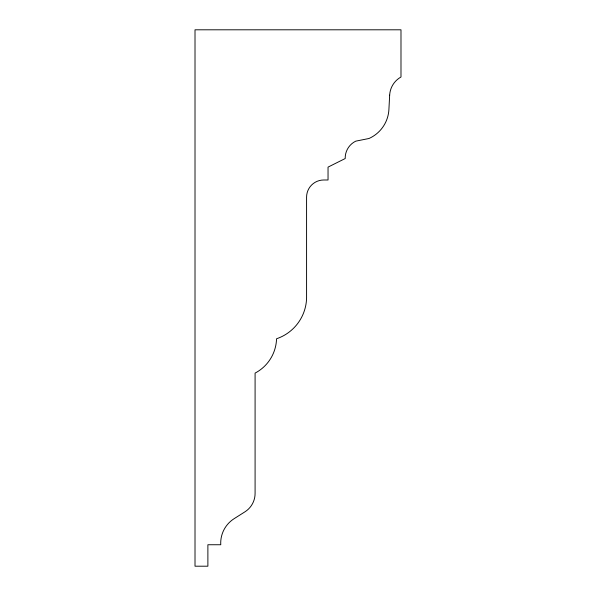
<?xml version="1.0" encoding="UTF-8"?>
<svg xmlns="http://www.w3.org/2000/svg" width="596" height="596" viewBox="0 0 596 596"><rect width="100%" height="100%" fill="white"/><g stroke="black" fill="none" stroke-linecap="round" stroke-linejoin="round"><path stroke-width="0.89" d="M389.657 95.166L388.912 109.493A33.667 33.667 0 0 1 368.991 138.495L355.73 141.163A18.774 18.774 0 0 0 345.203 158.536L328.038 167.118L328.038 179.992L323.747 179.992A17.165 17.165 0 0 0 306.582 197.157L306.582 295.854A44.171 44.171 0 0 1 276.544 338.766A40.044 40.044 0 0 1 255.088 373.096L255.088 493.25A21.784 21.784 0 0 1 244.956 511.822L234.154 518.662A28.891 28.891 0 0 0 220.758 544.744L207.885 544.744L207.885 566.2L195.011 566.2L195.011 29.8L400.989 29.8L400.989 77.003A22.089 22.089 0 0 0 389.657 95.166"/></g></svg>
